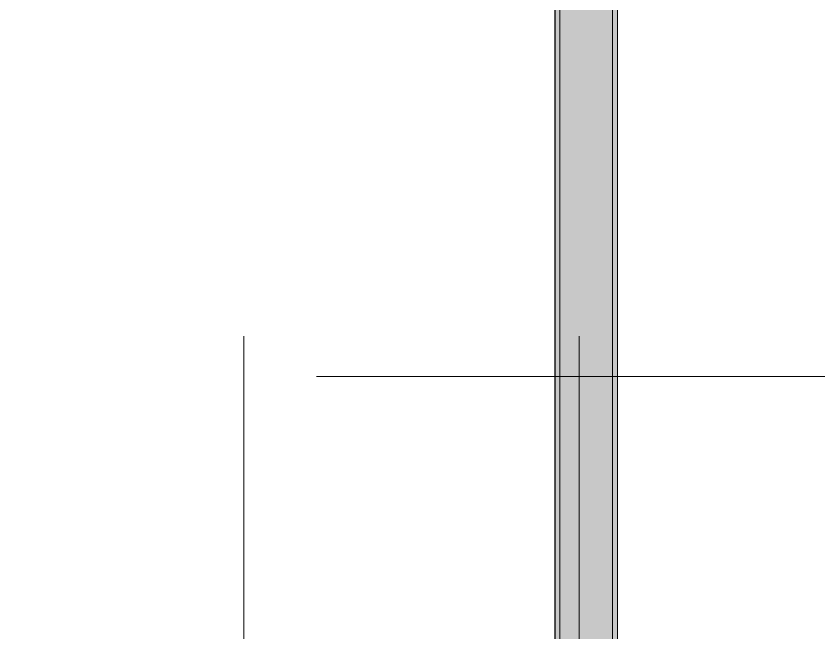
# Model space of a CAD drawing. Header units: millimetres. Extents: x -8624 to 200664, y -8553 to 29000.
# Drawn here: x 155454 to 158807, y 2530 to 5105 of the extents above; entities that cross this region are included whole.
import ezdxf

# ---------------------------------------------------------------- set-up
doc = ezdxf.new("R2010")
doc.units = ezdxf.units.MM
doc.linetypes.add('Осевая', pattern=[15875, 3175, -2381.25, 7937.5, -2381.25])
for name, color, linetype, lineweight in [('A-WALL-4', 7, 'Continuous', 13), ('I-WALL-5', 7, 'Continuous', 9), ('Оси-2', 7, 'Осевая', 9)]:
    doc.layers.add(name, color=color, linetype=linetype, lineweight=lineweight)
doc.layers.add('I-WALL-7', color=9, linetype='Continuous', lineweight=9, true_color=0x808080)
pattern_1 = [(0, (50595.258, 0), (121.92, 30.48), [10.058, -81.382, 10.058, -81.382, -487.68]), (0, (50595.258, 0), (121.92, 30.48), [-182.88, 10.058, -172.822, 10.058, -81.382, -213.36]), (0, (50595.258, 0), (121.92, 30.48), [-457.2, 10.058, -50.902, 10.058, -142.342]), (120, (50640.978, 15.24), (-87.356454, 90.345817), [10.058, -81.382, 10.058, -81.382, -487.68]), (120, (50640.978, 15.24), (-87.356454, 90.345817), [-182.88, 10.058, -172.822, 10.058, -81.382, -213.36]), (120, (50640.978, 15.24), (-87.356454, 90.345817), [-457.2, 10.058, -50.902, 10.058, -142.342]), (240, (50656.218, 76.2), (-34.563546, -120.825817), [10.058, -81.382, 10.058, -81.382, -487.68]), (240, (50656.218, 76.2), (-34.563546, -120.825817), [-182.88, 10.058, -172.822, 10.058, -81.382, -213.36]), (240, (50656.218, 76.2), (-34.563546, -120.825817), [-457.2, 10.058, -50.902, 10.058, -142.342])]

msp = doc.modelspace()

# ---------------------------------------------------------------- hatches: boundary and pattern name
at = {"layer": 'I-WALL-5'}
h = msp.add_hatch(dxfattribs=at)
h.set_pattern_fill('FP_119', color=256, style=0, pattern_type=2)
h.set_pattern_definition([(45, (50595.26, 0), (-57.024626, 57.024626), []), (45, (50652.28, 0), (-57.024626, 57.024626), [100.806, -20.161, 3.353, -16.808])])
h.paths.add_polyline_path([(157725.3, 2380), (157945.3, 2380), (157945.3, 10600), (157725.3, 10600), (157725.3, 2400)])
at = {"layer": 'I-WALL-7'}
h = msp.add_hatch(dxfattribs=at)
h.set_pattern_fill('FP_139', color=256, style=0, pattern_type=2)
h.set_pattern_definition(pattern_1)
h.paths.add_polyline_path([(157705.3, 150), (157725.3, 150), (157725.3, 10380), (157705.3, 10380), (157705.3, 170)])
h = msp.add_hatch(dxfattribs=at)
h.set_pattern_fill('FP_139', color=256, style=0, pattern_type=2)
h.set_pattern_definition(pattern_1)
h.paths.add_polyline_path([(157945.3, 2400), (157965.3, 2400), (157965.3, 10380), (157945.3, 10380), (157945.3, 3118.6)])

# ---------------------------------------------------------------- linework, layer by layer
at = {"layer": 'A-WALL-4'}
for p, q in [((157725.3, 10600), (157725.3, 2400)), ((157945.3, 10600), (157945.3, 2380)), ((157725.3, 2400), (157725.3, 10380)), ((157965.3, 10380), (157965.3, 2400))]:
    msp.add_line(p, q, dxfattribs=at)
at = {"layer": 'I-WALL-5'}
for p, q in [((157704.3, 10379), (157704.3, 100)), ((157705.3, 100), (157705.3, 10380)), ((157966.3, 171), (157966.3, 10379))]:
    msp.add_line(p, q, dxfattribs=at)
at = {"layer": 'Оси-2'}
for p, q in [((156405.3, 593.7), (156405.3, 18900)), ((157805.3, 593.7), (157805.3, 18900)), ((135277, 3600), (173325.3, 3600))]:
    msp.add_line(p, q, dxfattribs=at)

doc.saveas('drawing.dxf')
